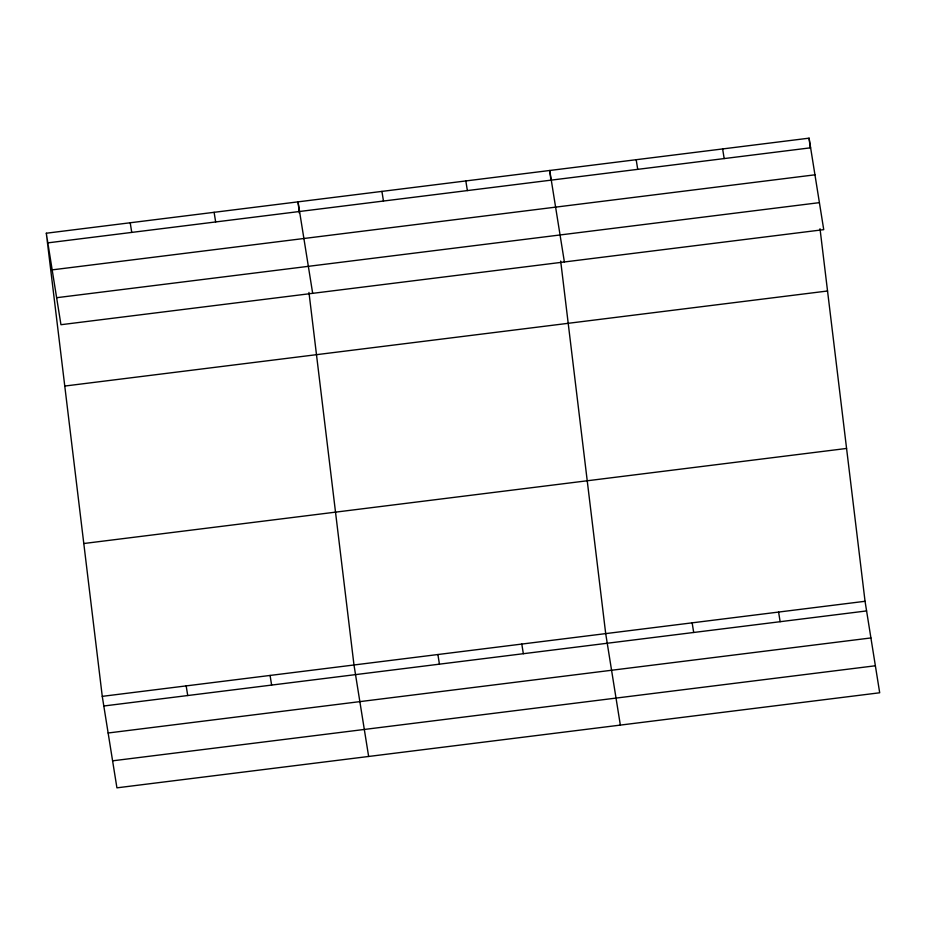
<?xml version="1.0" encoding="UTF-8"?>
<svg xmlns="http://www.w3.org/2000/svg" width="926" height="926" viewBox="0 0 926 926"><rect width="100%" height="100%" fill="white"/><g stroke="black" fill="none" stroke-linecap="round" stroke-linejoin="round"><path stroke-width="1.39" d="M46.3 233.225L809.081 138.159L823.735 229.648L60.954 324.713L46.3 233.225L102.265 696.352L116.919 787.841L879.7 692.775L865.046 601.287L820.019 228.734M47.839 242.867L810.62 147.801M52.169 269.871L814.949 174.817M56.625 297.709L819.406 202.644M64.774 386.049L827.543 290.995M83.803 543.516L846.572 448.45M102.265 696.352L865.046 601.287M103.816 705.994L866.586 610.928M108.145 732.998L870.915 637.945M112.602 760.825L875.371 665.771M722.627 148.936L724.178 158.577M778.592 612.063L780.143 621.705M636.185 159.712L637.725 169.354M692.15 622.828L693.69 632.481M564.385 261.977L549.731 170.477L550.935 180.385M620.351 725.093L605.697 633.604L560.681 261.051M465.824 180.94L467.375 190.582M521.801 644.068L523.34 653.71M381.917 191.393L383.468 201.035M437.894 654.52L439.433 664.162M312.675 293.345L298.022 201.856L299.387 213.177M368.641 756.473L353.987 664.972L308.96 292.419M214.114 212.309L215.654 221.951M270.079 675.436L271.619 685.078M130.207 222.761L131.747 232.414M186.172 685.888L187.723 695.53M809.081 138.159L810.273 148.067"/></g></svg>
